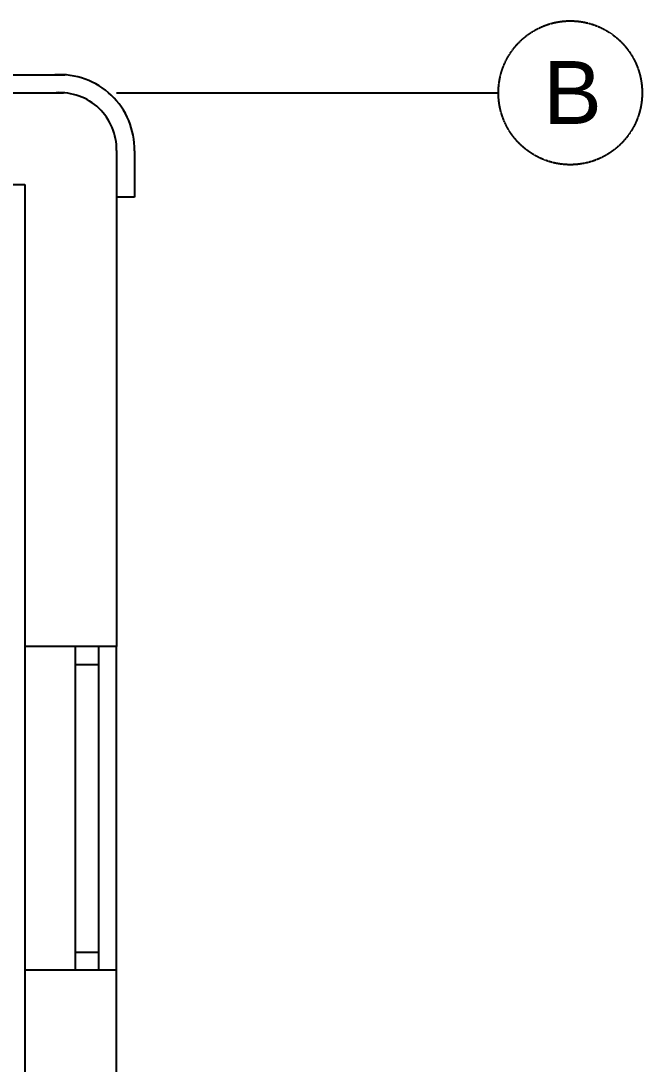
# Model space of a CAD drawing. Header units: millimetres. Extents: x -6354 to 26360, y -281 to 28373.
# Drawn here: x 16454 to 19912, y 15124 to 20926 of the extents above; entities that cross this region are included whole.
import ezdxf

# ---------------------------------------------------------------- set-up
doc = ezdxf.new("R2010")
doc.units = ezdxf.units.MM
doc.linetypes.add('CENTER2', pattern=[1.125, 0.75, -0.125, 0.125, -0.125])
for name, color, linetype in [('axis', 40, 'CENTER2'), ('wall', 5, 'Continuous'), ('Windows', 4, 'Continuous')]:
    doc.layers.add(name, color=color, linetype=linetype)
doc.styles.add('RUSIT', font='arial.ttf')

# ---------------------------------------------------------------- blocks, each defined once
blk = doc.blocks.new('*U78')
at = {"color": 0}
for p, q in [((0, 0), (1800, 0)), ((100, 0), (100, -130)), ((1700, 0), (1700, -130)), ((0, -130), (1800, -130))]:
    blk.add_line(p, q, dxfattribs=at)

msp = doc.modelspace()

# ---------------------------------------------------------------- linework, layer by layer
at = {"layer": 'axis'}
msp.add_line((16986.5, 20525.9), (19112.1, 20525.9), dxfattribs=at)
at = {"layer": 'axis', "color": 18, "true_color": 0x000000}
msp.add_circle((19512.1, 20525.9), 400, dxfattribs=at)
at = {"layer": 'wall', "color": 5}
for p, q in [((14706.5, 20625.7), (16697.8, 20625.7)), ((17086.4, 20203.8), (17086.4, 19945.9)), ((14771.5, 20015.9), (16476.5, 20015.9)), ((16476.5, 20015.9), (16476.5, 17445.9)), ((17086.4, 19945.9), (16986.5, 19945.9)), ((16986.5, 19945.9), (16986.5, 17445.9)), ((16986.5, 17445.9), (16476.5, 17445.9))]:
    msp.add_line(p, q, dxfattribs=at)
at = {"layer": 'wall', "color": 18, "true_color": 0x000000}
for p, q in [((14706.5, 20525.9), (16691.2, 20525.9)), ((16476.5, 17446.2), (16476.5, 15645.9)), ((16986.5, 15645.9), (16986.5, 17445.9))]:
    msp.add_line(p, q, dxfattribs=at)
at = {"layer": 'wall', "color": 5}
msp.add_lwpolyline([(17086.4, 20203.8, 0.438469), (16642.9, 20625.7, 0.438469)], format="xyb", dxfattribs=at)
at = {"layer": 'wall', "color": 18, "true_color": 0x000000}
msp.add_lwpolyline([(16986.5, 20205.4), (16986.5, 19945.9)], dxfattribs=at)
at = {"layer": 'wall', "color": 5}
msp.add_lwpolyline([(16986.5, 15645.9), (16476.5, 15645.9), (16476.5, 14845.9), (16986.5, 14845.9)], close=True, dxfattribs=at)
at = {"layer": 'wall', "color": 18, "true_color": 0x000000}
msp.add_arc((16670.3, 20210.5), 316.2, 359.07927, 93.78315, dxfattribs=at)

# ---------------------------------------------------------------- block references
at = {"layer": 'Windows', "xscale": -1, "rotation": 89.99998993264258}
msp.add_blockref('*U78', (16756.5, 17445.9), dxfattribs=at)

# ---------------------------------------------------------------- texts
at = {"layer": 'axis', "color": 18, "true_color": 0x000000, "style": 'RUSIT'}
msp.add_text('B', height=350, rotation=360, dxfattribs=at).set_placement((19361.6, 20352.6))

doc.saveas('drawing.dxf')
